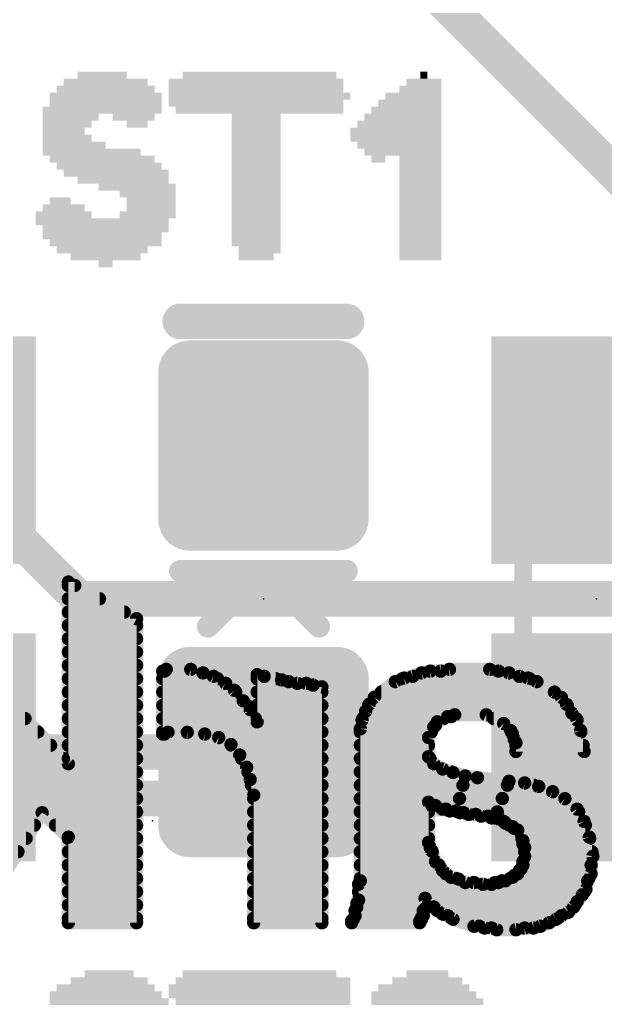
# Model space of a CAD drawing. Extents: x -41 to 98, y -71 to 29.
# Drawn here: x 18.29 to 21.64, y 12.95 to 18.55 of the extents above; entities that cross this region are included whole.
import ezdxf

# ---------------------------------------------------------------- set-up
doc = ezdxf.new("R2010")
doc.units = 0
for name, color, linetype in [('1', 12, 'CONTINUOUS'), ('16', 132, 'CONTINUOUS'), ('18', 110, 'CONTINUOUS'), ('21', 41, 'CONTINUOUS'), ('22', 40, 'CONTINUOUS'), ('23', 53, 'CONTINUOUS'), ('24', 53, 'CONTINUOUS'), ('29', 253, 'CONTINUOUS'), ('51', 53, 'CONTINUOUS')]:
    doc.layers.add(name, color=color, linetype=linetype)

# ---------------------------------------------------------------- blocks, each defined once
blk = doc.blocks.new('RECT')
blk.add_solid([(-0.5, -0.5), (0.5, -0.5), (-0.5, 0.5), (0.5, 0.5)])
blk = doc.blocks.new('RECT160000X160000R30')
at = {"const_width": 0.15}
blk.add_lwpolyline([(0.425, -0.35), (0.425, 0.35, 0.4142), (0.35, 0.425), (-0.35, 0.425, 0.4142), (-0.425, 0.35), (-0.425, -0.35, 0.4142), (-0.35, -0.425), (0.35, -0.425, 0.4142)], format="xyb", close=True, dxfattribs=at)
blk.add_solid([(-0.3754, -0.3754), (0.3754, -0.3754), (-0.3754, 0.3754), (0.3754, 0.3754)])
blk = doc.blocks.new('RECT192512X192512R30')
at = {"const_width": 0.1805}
blk.add_lwpolyline([(0.5114, -0.4211), (0.5114, 0.4211, 0.4142), (0.4211, 0.5114), (-0.4211, 0.5114, 0.4142), (-0.5114, 0.4211), (-0.5114, -0.4211, 0.4142), (-0.4211, -0.5114), (0.4211, -0.5114, 0.4142)], format="xyb", close=True, dxfattribs=at)
blk.add_solid([(-0.4465, -0.4465), (0.4465, -0.4465), (-0.4465, 0.4465), (0.4465, 0.4465)])
blk = doc.blocks.new('ROUNDV')
at = {"const_width": 0.5}
blk.add_lwpolyline([(0, -0.25, 1), (0, 0.25, 1), (0, -0.25)], format="xyb", dxfattribs=at)

msp = doc.modelspace()

# ---------------------------------------------------------------- linework, layer by layer
at = {"layer": '1', "const_width": 0.2032}
for points in [[(22.098, 17.272), (19.05, 20.32)], [(17.78, 16.09), (18.63, 15.24)], [(18.63, 15.24), (22.86, 15.24)], [(19.685, 14.363), (17.807, 14.363)], [(21.59, 14.39), (22.186, 14.39)]]:
    msp.add_lwpolyline(points, dxfattribs=at)
at = {"layer": '1', "const_width": 0.1016}
for points in [[(18.63, 15.2908, 1), (18.63, 15.1892)], [(18.5941, 15.2041, 1), (18.6659, 15.2759)], [(19.685, 14.3122, 1), (19.685, 14.4138)], [(21.59, 14.4408, 1), (21.59, 14.3392)]]:
    msp.add_lwpolyline(points, format="xyb", dxfattribs=at)
at = {"layer": '16', "const_width": 0.2032}
msp.add_lwpolyline([(22.479, 14.097), (12.7, 14.097)], dxfattribs=at)
at = {"layer": '21', "const_width": 0.2032}
msp.add_lwpolyline([(19.2088, 16.8275), (20.1613, 16.8275)], dxfattribs=at)
at = {"layer": '21', "const_width": 0.1016}
for points in [[(19.2088, 16.8783, 1), (19.2088, 16.7767)], [(20.1613, 16.7767, 1), (20.1613, 16.8783)]]:
    msp.add_lwpolyline(points, format="xyb", dxfattribs=at)
at = {"layer": '22', "const_width": 0.0762}
for points in [[(18.959, 15.126), (18.569, 15.336)], [(18.569, 15.336), (18.569, 14.296)], [(18.569, 15.3162), (18.6058, 15.3162)], [(18.569, 15.24), (18.7473, 15.24)], [(18.569, 15.1638), (18.8888, 15.1638)], [(18.569, 15.0876), (18.959, 15.0876)], [(18.959, 13.386), (18.959, 15.126)], [(18.569, 15.0114), (18.959, 15.0114)], [(18.569, 14.9352), (18.959, 14.9352)], [(18.569, 14.859), (18.959, 14.859)], [(19.119, 14.826), (19.109, 14.826)], [(19.109, 14.826), (19.109, 14.466)], [(19.129, 14.836), (19.119, 14.826)], [(19.269, 14.836), (19.129, 14.836)], [(19.339, 14.816), (19.269, 14.836)], [(19.399, 14.796), (19.339, 14.816)], [(20.589, 14.816), (20.539, 14.796)], [(20.639, 14.826), (20.589, 14.816)], [(20.699, 14.826), (20.639, 14.826)], [(20.749, 14.836), (20.699, 14.826)], [(20.979, 14.836), (20.749, 14.836)], [(21.029, 14.826), (20.979, 14.836)], [(21.089, 14.816), (21.029, 14.826)], [(21.149, 14.796), (21.089, 14.816)], [(18.569, 14.296), (18.079, 14.806)], [(18.569, 14.7828), (18.959, 14.7828)], [(19.109, 14.7828), (19.4221, 14.7828)], [(19.469, 14.756), (19.399, 14.796)], [(19.519, 14.716), (19.469, 14.756)], [(19.689, 14.796), (19.649, 14.806)], [(19.649, 14.806), (19.649, 14.536)], [(19.649, 14.7828), (19.755, 14.7828)], [(19.789, 14.776), (19.689, 14.796)], [(19.829, 14.766), (19.789, 14.776)], [(19.879, 14.756), (19.829, 14.766)], [(19.929, 14.756), (19.879, 14.756)], [(19.969, 14.746), (19.929, 14.756)], [(20.439, 14.766), (20.319, 14.676)], [(20.489, 14.786), (20.439, 14.766)], [(20.481, 14.7828), (21.207, 14.7828)], [(20.539, 14.796), (20.489, 14.786)], [(21.199, 14.786), (21.149, 14.796)], [(21.249, 14.766), (21.199, 14.786)], [(21.349, 14.706), (21.249, 14.766)], [(18.569, 14.7066), (18.959, 14.7066)], [(19.109, 14.7066), (19.5268, 14.7066)], [(19.569, 14.656), (19.519, 14.716)], [(19.649, 14.7066), (20.019, 14.7066)], [(20.019, 14.736), (19.969, 14.746)], [(20.019, 13.386), (20.019, 14.736)], [(20.3598, 14.7066), (21.348, 14.7066)], [(21.389, 14.676), (21.349, 14.706)], [(19.609, 14.606), (19.569, 14.656)], [(20.319, 14.676), (20.289, 14.636)], [(21.419, 14.636), (21.389, 14.676)], [(18.569, 14.6304), (18.959, 14.6304)], [(19.109, 14.6304), (19.5895, 14.6304)], [(19.649, 14.536), (19.609, 14.606)], [(19.649, 14.6304), (20.019, 14.6304)], [(20.269, 14.596), (20.249, 14.546)], [(20.289, 14.636), (20.269, 14.596)], [(20.2862, 14.6304), (21.4224, 14.6304)], [(21.449, 14.586), (21.419, 14.636)], [(21.479, 14.546), (21.449, 14.586)], [(17.8756, 14.5542), (18.3209, 14.5542)], [(18.569, 14.5542), (18.959, 14.5542)], [(19.109, 14.5542), (19.6386, 14.5542)], [(19.649, 14.5542), (20.019, 14.5542)], [(20.249, 14.546), (20.239, 14.496)], [(20.2523, 14.5542), (20.7154, 14.5542)], [(20.669, 14.516), (20.679, 14.536)], [(20.679, 14.536), (20.739, 14.566)], [(20.739, 14.566), (20.759, 14.566)], [(20.759, 14.566), (20.779, 14.576)], [(20.779, 14.576), (20.959, 14.576)], [(20.959, 14.576), (21.059, 14.526)], [(21.0026, 14.5542), (21.4729, 14.5542)], [(21.499, 14.486), (21.479, 14.546)], [(17.9533, 14.478), (18.3941, 14.478)], [(18.569, 14.478), (18.959, 14.478)], [(19.109, 14.478), (20.019, 14.478)], [(19.119, 14.466), (19.139, 14.476)], [(19.139, 14.476), (19.249, 14.476)], [(19.249, 14.476), (19.349, 14.466)], [(20.239, 14.496), (20.239, 13.626)], [(20.239, 14.478), (20.645, 14.478)], [(20.629, 14.446), (20.659, 14.506)], [(20.659, 14.506), (20.669, 14.516)], [(21.059, 14.526), (21.099, 14.486)], [(21.099, 14.486), (21.109, 14.466)], [(21.103, 14.478), (21.5003, 14.478)], [(21.519, 14.366), (21.499, 14.486)], [(19.109, 14.466), (19.119, 14.466)], [(19.349, 14.466), (19.429, 14.446)], [(19.429, 14.446), (19.499, 14.406)], [(20.629, 14.336), (20.629, 14.446)], [(21.109, 14.466), (21.119, 14.436)], [(21.119, 14.436), (21.129, 14.416)], [(21.129, 14.416), (21.129, 14.366)], [(18.031, 14.4018), (18.4673, 14.4018)], [(18.569, 14.4018), (18.959, 14.4018)], [(19.499, 14.406), (19.549, 14.346)], [(19.5025, 14.4018), (20.019, 14.4018)], [(20.239, 14.4018), (20.629, 14.4018)], [(21.129, 14.4018), (21.513, 14.4018)], [(21.129, 14.366), (21.519, 14.366)], [(18.1086, 14.3256), (18.5406, 14.3256)], [(18.569, 14.3256), (18.959, 14.3256)], [(19.549, 14.346), (19.589, 14.276)], [(19.5607, 14.3256), (20.019, 14.3256)], [(20.239, 14.3256), (20.6368, 14.3256)], [(20.659, 14.296), (20.629, 14.336)], [(18.125, 14.2494), (18.959, 14.2494)], [(19.589, 14.276), (19.609, 14.206)], [(19.5966, 14.2494), (20.019, 14.2494)], [(20.239, 14.2494), (20.7588, 14.2494)], [(20.709, 14.266), (20.659, 14.296)], [(20.769, 14.246), (20.709, 14.266)], [(19.609, 14.206), (19.629, 14.116)], [(20.839, 14.226), (20.769, 14.246)], [(20.839, 14.226), (20.789, 14.026)], [(20.789, 14.026), (20.839, 14.226)], [(20.909, 14.216), (20.839, 14.226)], [(21.089, 14.196), (20.909, 14.216)], [(21.009, 13.986), (21.089, 14.196)], [(21.089, 14.196), (21.009, 13.986)], [(21.179, 14.186), (21.089, 14.196)], [(18.0751, 14.1732), (18.959, 14.1732)], [(19.6163, 14.1732), (20.019, 14.1732)], [(20.239, 14.1732), (20.8258, 14.1732)], [(20.8258, 14.1732), (21.0803, 14.1732)], [(21.0803, 14.1732), (21.2302, 14.1732)], [(21.259, 14.166), (21.179, 14.186)], [(21.339, 14.136), (21.259, 14.166)], [(21.409, 14.096), (21.339, 14.136)], [(18.0251, 14.097), (18.959, 14.097)], [(19.629, 14.116), (19.629, 13.386)], [(19.629, 14.097), (20.019, 14.097)], [(20.239, 14.097), (20.8068, 14.097)], [(20.8068, 14.097), (21.0513, 14.097)], [(21.0513, 14.097), (21.4073, 14.097)], [(21.479, 14.036), (21.409, 14.096)], [(20.629, 13.846), (20.629, 14.076)], [(20.629, 14.076), (20.649, 14.056)], [(20.649, 14.056), (20.669, 14.056)], [(20.669, 14.056), (20.709, 14.036)], [(20.709, 14.036), (20.729, 14.036)], [(20.729, 14.036), (20.749, 14.026)], [(20.749, 14.026), (20.789, 14.026)], [(20.789, 14.026), (20.809, 14.016)], [(21.519, 13.966), (21.479, 14.036)], [(17.9751, 14.0208), (18.959, 14.0208)], [(18.029, 13.386), (18.419, 14.016)], [(18.419, 14.016), (18.569, 13.876)], [(19.629, 14.0208), (20.019, 14.0208)], [(20.239, 14.0208), (20.629, 14.0208)], [(20.7994, 14.0208), (21.0223, 14.0208)], [(20.809, 14.016), (20.829, 14.016)], [(20.829, 14.016), (20.859, 14.006)], [(20.859, 14.006), (20.899, 14.006)], [(20.899, 14.006), (20.929, 13.996)], [(20.929, 13.996), (20.969, 13.996)], [(20.969, 13.996), (20.989, 13.986)], [(20.989, 13.986), (21.009, 13.986)], [(21.009, 13.986), (21.039, 13.976)], [(21.0223, 14.0208), (21.4877, 14.0208)], [(21.039, 13.976), (21.059, 13.966)], [(17.9252, 13.9446), (18.3748, 13.9446)], [(18.4955, 13.9446), (18.959, 13.9446)], [(19.629, 13.9446), (20.019, 13.9446)], [(20.239, 13.9446), (20.629, 13.9446)], [(21.059, 13.966), (21.069, 13.956)], [(21.069, 13.956), (21.109, 13.936)], [(21.0918, 13.9446), (21.5261, 13.9446)], [(21.109, 13.936), (21.119, 13.926)], [(21.119, 13.926), (21.139, 13.916)], [(21.139, 13.916), (21.169, 13.856)], [(21.549, 13.876), (21.519, 13.966)], [(17.8752, 13.8684), (18.3276, 13.8684)], [(18.569, 13.876), (18.569, 13.386)], [(18.569, 13.8684), (18.959, 13.8684)], [(19.629, 13.8684), (20.019, 13.8684)], [(20.239, 13.8684), (20.629, 13.8684)], [(21.1628, 13.8684), (21.5504, 13.8684)], [(21.169, 13.856), (21.169, 13.836)], [(21.569, 13.766), (21.549, 13.876)], [(20.639, 13.816), (20.629, 13.846)], [(20.649, 13.796), (20.639, 13.816)], [(21.169, 13.836), (21.179, 13.816)], [(21.179, 13.816), (21.179, 13.766)], [(17.8253, 13.7922), (18.2805, 13.7922)], [(18.569, 13.7922), (18.959, 13.7922)], [(19.629, 13.7922), (20.019, 13.7922)], [(20.239, 13.7922), (20.6503, 13.7922)], [(20.669, 13.736), (20.649, 13.796)], [(21.179, 13.766), (21.169, 13.736)], [(21.179, 13.7922), (21.5642, 13.7922)], [(21.559, 13.716), (21.569, 13.766)], [(18.569, 13.716), (18.959, 13.716)], [(19.629, 13.716), (20.019, 13.716)], [(20.239, 13.716), (20.689, 13.716)], [(20.689, 13.716), (20.669, 13.736)], [(20.709, 13.686), (20.689, 13.716)], [(21.159, 13.696), (21.149, 13.686)], [(21.169, 13.716), (21.159, 13.696)], [(21.169, 13.736), (21.169, 13.716)], [(21.169, 13.716), (21.559, 13.716)], [(21.559, 13.666), (21.559, 13.716)], [(18.569, 13.6398), (18.959, 13.6398)], [(19.629, 13.6398), (20.019, 13.6398)], [(20.239, 13.6398), (20.7838, 13.6398)], [(20.729, 13.666), (20.709, 13.686)], [(20.759, 13.646), (20.729, 13.666)], [(20.799, 13.636), (20.759, 13.646)], [(20.839, 13.616), (20.799, 13.636)], [(21.109, 13.646), (21.069, 13.626)], [(21.0966, 13.6398), (21.5459, 13.6398)], [(21.119, 13.656), (21.109, 13.646)], [(21.139, 13.666), (21.119, 13.656)], [(21.149, 13.686), (21.139, 13.666)], [(21.539, 13.626), (21.559, 13.666)], [(20.239, 13.626), (20.229, 13.606)], [(20.229, 13.606), (20.229, 13.516)], [(20.889, 13.616), (20.839, 13.616)], [(20.939, 13.606), (20.889, 13.616)], [(20.989, 13.606), (20.939, 13.606)], [(21.009, 13.616), (20.989, 13.606)], [(21.029, 13.616), (21.009, 13.616)], [(21.049, 13.626), (21.029, 13.616)], [(21.069, 13.626), (21.049, 13.626)], [(21.509, 13.546), (21.529, 13.576)], [(21.529, 13.576), (21.539, 13.626)], [(18.569, 13.5636), (18.959, 13.5636)], [(19.629, 13.5636), (20.019, 13.5636)], [(20.229, 13.5636), (21.5207, 13.5636)], [(20.609, 13.466), (20.609, 13.526)], [(20.609, 13.526), (20.629, 13.496)], [(21.479, 13.506), (21.509, 13.546)], [(18.569, 13.4874), (18.959, 13.4874)], [(19.629, 13.4874), (20.019, 13.4874)], [(20.219, 13.476), (20.209, 13.456)], [(20.229, 13.516), (20.219, 13.496)], [(20.219, 13.496), (20.219, 13.476)], [(20.219, 13.4874), (20.609, 13.4874)], [(20.599, 13.456), (20.609, 13.466)], [(20.629, 13.496), (20.659, 13.476)], [(20.6419, 13.4874), (21.4666, 13.4874)], [(20.659, 13.476), (20.679, 13.456)], [(21.429, 13.446), (21.459, 13.476)], [(21.459, 13.476), (21.479, 13.506)], [(18.569, 13.4112), (18.959, 13.4112)], [(19.629, 13.4112), (20.019, 13.4112)], [(20.199, 13.406), (20.189, 13.396)], [(20.209, 13.426), (20.199, 13.406)], [(20.2016, 13.4112), (20.589, 13.4112)], [(20.209, 13.456), (20.209, 13.426)], [(20.579, 13.396), (20.589, 13.406)], [(20.589, 13.416), (20.599, 13.426)], [(20.589, 13.406), (20.589, 13.416)], [(20.599, 13.426), (20.599, 13.456)], [(20.679, 13.456), (20.709, 13.436)], [(20.709, 13.436), (20.739, 13.426)], [(20.739, 13.426), (20.769, 13.406)], [(20.7612, 13.4112), (21.3668, 13.4112)], [(20.769, 13.406), (20.889, 13.366)], [(21.319, 13.386), (21.359, 13.406)], [(21.359, 13.406), (21.389, 13.426)], [(21.389, 13.426), (21.429, 13.446)], [(18.569, 13.386), (18.959, 13.386)], [(19.629, 13.386), (20.019, 13.386)], [(20.189, 13.396), (20.189, 13.386)], [(20.189, 13.386), (20.579, 13.386)], [(20.579, 13.386), (20.579, 13.396)], [(20.889, 13.366), (20.919, 13.366)], [(20.919, 13.366), (20.949, 13.356)], [(20.949, 13.356), (20.989, 13.356)], [(20.989, 13.356), (21.019, 13.346)], [(21.129, 13.346), (21.179, 13.356)], [(21.179, 13.356), (21.229, 13.356)], [(21.229, 13.356), (21.269, 13.366)], [(21.269, 13.366), (21.319, 13.386)], [(21.019, 13.346), (21.129, 13.346)]]:
    msp.add_lwpolyline(points, dxfattribs=at)
at = {"layer": '22', "const_width": 0.0381}
for points in [[(18.578, 15.3528, 1), (18.56, 15.3192)], [(18.569, 15.3353, 1), (18.569, 15.2972)], [(18.5881, 15.336, 1), (18.55, 15.336)], [(18.6058, 15.2972, 1), (18.6058, 15.3353)], [(18.569, 15.2591, 1), (18.569, 15.221)], [(18.7473, 15.221, 1), (18.7473, 15.2591)], [(18.569, 15.1829, 1), (18.569, 15.1448)], [(18.8888, 15.1448, 1), (18.8888, 15.1829)], [(18.569, 15.1067, 1), (18.569, 15.0686)], [(18.978, 15.126, 1), (18.9399, 15.126)], [(18.95, 15.1092, 1), (18.968, 15.1428)], [(18.959, 15.0686, 1), (18.959, 15.1067)], [(18.569, 15.0305, 1), (18.569, 14.9924)], [(18.959, 14.9924, 1), (18.959, 15.0305)], [(18.569, 14.9543, 1), (18.569, 14.9162)], [(18.959, 14.9162, 1), (18.959, 14.9543)], [(18.569, 14.878, 1), (18.569, 14.8399)], [(18.959, 14.8399, 1), (18.959, 14.878)], [(19.109, 14.8451, 1), (19.109, 14.807)], [(19.1281, 14.826, 1), (19.09, 14.826)], [(19.1055, 14.8395, 1), (19.1325, 14.8125)], [(19.129, 14.8551, 1), (19.129, 14.817)], [(19.1425, 14.8225, 1), (19.1155, 14.8495)], [(19.119, 14.807, 1), (19.119, 14.8451)], [(19.2742, 14.8543, 1), (19.2638, 14.8177)], [(19.269, 14.817, 1), (19.269, 14.8551)], [(19.345, 14.8341, 1), (19.333, 14.7979)], [(19.3338, 14.7977, 1), (19.3442, 14.8343)], [(20.5853, 14.8347, 1), (20.5927, 14.7973)], [(20.5961, 14.7983, 1), (20.5819, 14.8337)], [(20.639, 14.8451, 1), (20.639, 14.807)], [(20.6427, 14.8073, 1), (20.6353, 14.8447)], [(20.6953, 14.8447, 1), (20.7027, 14.8073)], [(20.699, 14.807, 1), (20.699, 14.8451)], [(20.749, 14.8551, 1), (20.749, 14.817)], [(20.7527, 14.8173, 1), (20.7453, 14.8547)], [(20.9827, 14.8547, 1), (20.9753, 14.8173)], [(20.979, 14.817, 1), (20.979, 14.8551)], [(21.0321, 14.8448, 1), (21.0259, 14.8072)], [(21.0253, 14.8073, 1), (21.0327, 14.8447)], [(21.095, 14.8341, 1), (21.083, 14.7979)], [(21.0859, 14.7972, 1), (21.0921, 14.8348)], [(18.569, 14.8018, 1), (18.569, 14.7637)], [(18.959, 14.7637, 1), (18.959, 14.8018)], [(19.109, 14.8018, 1), (19.109, 14.7637)], [(19.4085, 14.8125, 1), (19.3895, 14.7795)], [(19.393, 14.7779, 1), (19.405, 14.8141)], [(19.4221, 14.7637, 1), (19.4221, 14.8018)], [(19.4809, 14.7709, 1), (19.4571, 14.7411)], [(19.4595, 14.7395, 1), (19.4785, 14.7725)], [(19.6536, 14.8245, 1), (19.6444, 14.7875)], [(19.6681, 14.806, 1), (19.63, 14.806)], [(19.649, 14.8018, 1), (19.649, 14.7637)], [(19.6927, 14.8147, 1), (19.6853, 14.7773)], [(19.6844, 14.7775, 1), (19.6936, 14.8145)], [(19.755, 14.7637, 1), (19.755, 14.8018)], [(19.7936, 14.7945, 1), (19.7844, 14.7575)], [(19.7853, 14.7573, 1), (19.7927, 14.7947)], [(19.8327, 14.7847, 1), (19.8253, 14.7473)], [(19.8244, 14.7475, 1), (19.8336, 14.7845)], [(19.879, 14.7751, 1), (19.879, 14.737)], [(19.8753, 14.7373, 1), (19.8827, 14.7747)], [(19.9336, 14.7745, 1), (19.9244, 14.7375)], [(19.929, 14.737, 1), (19.929, 14.7751)], [(20.4319, 14.7837, 1), (20.4461, 14.7483)], [(20.4504, 14.7508, 1), (20.4276, 14.7812)], [(20.481, 14.8018, 1), (20.481, 14.7637)], [(20.4853, 14.8047, 1), (20.4927, 14.7673)], [(20.4961, 14.7683, 1), (20.4819, 14.8037)], [(20.5319, 14.8137, 1), (20.5461, 14.7783)], [(20.5427, 14.7773, 1), (20.5353, 14.8147)], [(21.1527, 14.8147, 1), (21.1453, 14.7773)], [(21.143, 14.7779, 1), (21.155, 14.8141)], [(21.2061, 14.8037, 1), (21.1919, 14.7683)], [(21.1953, 14.7673, 1), (21.2027, 14.8047)], [(21.207, 14.7637, 1), (21.207, 14.8018)], [(21.2588, 14.7823, 1), (21.2392, 14.7497)], [(21.2419, 14.7483, 1), (21.2561, 14.7837)], [(18.569, 14.7256, 1), (18.569, 14.6875)], [(18.959, 14.6875, 1), (18.959, 14.7256)], [(19.109, 14.7256, 1), (19.109, 14.6875)], [(19.5336, 14.7282, 1), (19.5044, 14.7038)], [(19.5071, 14.7011, 1), (19.5309, 14.7309)], [(19.5268, 14.6875, 1), (19.5268, 14.7256)], [(19.649, 14.7256, 1), (19.649, 14.6875)], [(19.9727, 14.7647, 1), (19.9653, 14.7273)], [(19.9644, 14.7275, 1), (19.9736, 14.7645)], [(20.0381, 14.736, 1), (20, 14.736)], [(20.0153, 14.7173, 1), (20.0227, 14.7547)], [(20.019, 14.6875, 1), (20.019, 14.7256)], [(20.3598, 14.7256, 1), (20.3598, 14.6875)], [(21.3604, 14.7212, 1), (21.3376, 14.6908)], [(21.3392, 14.6897, 1), (21.3588, 14.7223)], [(21.348, 14.6875, 1), (21.348, 14.7256)], [(19.5839, 14.6679, 1), (19.5541, 14.6441)], [(19.5544, 14.6438, 1), (19.5836, 14.6682)], [(20.3076, 14.6912, 1), (20.3304, 14.6608)], [(20.3342, 14.6646, 1), (20.3038, 14.6874)], [(21.4042, 14.6874, 1), (21.3738, 14.6646)], [(21.3776, 14.6608, 1), (21.4004, 14.6912)], [(18.569, 14.6494, 1), (18.569, 14.6113)], [(18.959, 14.6113, 1), (18.959, 14.6494)], [(19.109, 14.6494, 1), (19.109, 14.6113)], [(19.5895, 14.6113, 1), (19.5895, 14.6494)], [(19.6255, 14.6155, 1), (19.5925, 14.5965)], [(19.5941, 14.5941, 1), (19.6239, 14.6179)], [(19.649, 14.6494, 1), (19.649, 14.6113)], [(20.019, 14.6113, 1), (20.019, 14.6494)], [(20.252, 14.6045, 1), (20.286, 14.5875)], [(20.2867, 14.5889, 1), (20.2513, 14.6031)], [(20.2862, 14.6494, 1), (20.2862, 14.6113)], [(20.2738, 14.6474, 1), (20.3042, 14.6246)], [(20.306, 14.6275, 1), (20.272, 14.6445)], [(21.4353, 14.6458, 1), (21.4027, 14.6262)], [(21.4038, 14.6246, 1), (21.4342, 14.6474)], [(21.4224, 14.6113, 1), (21.4224, 14.6494)], [(21.4642, 14.5974, 1), (21.4338, 14.5746)], [(18.3209, 14.5352, 1), (18.3209, 14.5733)], [(18.569, 14.5733, 1), (18.569, 14.5352)], [(18.959, 14.5352, 1), (18.959, 14.5733)], [(19.109, 14.5733, 1), (19.109, 14.5352)], [(19.649, 14.5733, 1), (19.649, 14.5352)], [(19.6325, 14.5265, 1), (19.6655, 14.5455)], [(19.6386, 14.5352, 1), (19.6386, 14.5733)], [(20.019, 14.5352, 1), (20.019, 14.5733)], [(20.2313, 14.5531, 1), (20.2667, 14.5389)], [(20.2677, 14.5423, 1), (20.2303, 14.5497)], [(20.2523, 14.5733, 1), (20.2523, 14.5352)], [(20.6705, 14.553, 1), (20.6875, 14.519)], [(20.696, 14.5275, 1), (20.662, 14.5445)], [(20.7154, 14.5352, 1), (20.7154, 14.5733)], [(20.739, 14.5851, 1), (20.739, 14.547)], [(20.7475, 14.549, 1), (20.7305, 14.583)], [(20.7505, 14.583, 1), (20.7675, 14.549)], [(20.759, 14.547, 1), (20.759, 14.5851)], [(20.779, 14.5951, 1), (20.779, 14.557)], [(20.7875, 14.559, 1), (20.7705, 14.593)], [(20.9675, 14.593, 1), (20.9505, 14.559)], [(20.959, 14.557, 1), (20.959, 14.5951)], [(21.0026, 14.5733, 1), (21.0026, 14.5352)], [(21.4327, 14.5762, 1), (21.4653, 14.5958)], [(21.4971, 14.552, 1), (21.4609, 14.54)], [(21.4638, 14.5346, 1), (21.4942, 14.5574)], [(21.4729, 14.5352, 1), (21.4729, 14.5733)], [(18.3941, 14.459, 1), (18.3941, 14.4971)], [(18.569, 14.4971, 1), (18.569, 14.459)], [(18.959, 14.459, 1), (18.959, 14.4971)], [(19.109, 14.4971, 1), (19.109, 14.459)], [(19.139, 14.4951, 1), (19.139, 14.457)], [(19.1475, 14.459, 1), (19.1305, 14.493)], [(19.2509, 14.495, 1), (19.2471, 14.457)], [(19.249, 14.457, 1), (19.249, 14.4951)], [(19.63, 14.536, 1), (19.6681, 14.536)], [(20.019, 14.459, 1), (20.019, 14.4971)], [(20.2581, 14.496, 1), (20.22, 14.496)], [(20.2203, 14.4997, 1), (20.2577, 14.4923)], [(20.239, 14.4971, 1), (20.239, 14.459)], [(20.6455, 14.5195, 1), (20.6725, 14.4925)], [(20.676, 14.4975, 1), (20.642, 14.5145)], [(20.645, 14.459, 1), (20.645, 14.4971)], [(20.652, 14.5245, 1), (20.686, 14.5075)], [(20.6825, 14.5025, 1), (20.6555, 14.5295)], [(21.0725, 14.5395, 1), (21.0455, 14.5125)], [(21.0505, 14.509, 1), (21.0675, 14.543)], [(21.116, 14.4945, 1), (21.082, 14.4775)], [(21.103, 14.4971, 1), (21.103, 14.459)], [(21.0855, 14.4725, 1), (21.1125, 14.4995)], [(21.5178, 14.4891, 1), (21.4802, 14.4829)], [(21.4809, 14.48, 1), (21.5171, 14.492)], [(21.5003, 14.459, 1), (21.5003, 14.4971)], [(19.109, 14.4851, 1), (19.109, 14.447)], [(19.09, 14.466, 1), (19.1281, 14.466)], [(19.1105, 14.483, 1), (19.1275, 14.449)], [(19.119, 14.447, 1), (19.119, 14.4851)], [(19.3536, 14.4845, 1), (19.3444, 14.4475)], [(19.3471, 14.447, 1), (19.3509, 14.485)], [(19.4385, 14.4625, 1), (19.4195, 14.4295)], [(19.4244, 14.4275, 1), (19.4336, 14.4645)], [(20.6481, 14.446, 1), (20.61, 14.446)], [(20.612, 14.4545, 1), (20.646, 14.4375)], [(21.1271, 14.472, 1), (21.0909, 14.46)], [(21.092, 14.4575, 1), (21.126, 14.4745)], [(21.136, 14.4445, 1), (21.102, 14.4275)], [(21.1009, 14.43, 1), (21.1371, 14.442)], [(21.1481, 14.416, 1), (21.11, 14.416)], [(18.4673, 14.3828, 1), (18.4673, 14.4209)], [(18.569, 14.4209, 1), (18.569, 14.3828)], [(18.959, 14.3828, 1), (18.959, 14.4209)], [(19.5136, 14.4182, 1), (19.4844, 14.3938)], [(19.5025, 14.4209, 1), (19.5025, 14.3828)], [(19.4895, 14.3895, 1), (19.5085, 14.4225)], [(20.019, 14.3828, 1), (20.019, 14.4209)], [(20.239, 14.4209, 1), (20.239, 14.3828)], [(20.629, 14.3828, 1), (20.629, 14.4209)], [(21.129, 14.4209, 1), (21.129, 14.3828)], [(21.129, 14.3851, 1), (21.129, 14.347)], [(21.112, 14.4075, 1), (21.146, 14.4245)], [(21.513, 14.3828, 1), (21.513, 14.4209)], [(21.519, 14.347, 1), (21.519, 14.3851)], [(18.5406, 14.3066, 1), (18.5406, 14.3447)], [(18.569, 14.3447, 1), (18.569, 14.3066)], [(18.959, 14.3066, 1), (18.959, 14.3447)], [(19.5655, 14.3555, 1), (19.5325, 14.3365)], [(19.5344, 14.3338, 1), (19.5636, 14.3582)], [(19.5607, 14.3447, 1), (19.5607, 14.3066)], [(20.019, 14.3066, 1), (20.019, 14.3447)], [(20.239, 14.3447, 1), (20.239, 14.3066)], [(20.6442, 14.3474, 1), (20.6138, 14.3246)], [(20.61, 14.336, 1), (20.6481, 14.336)], [(20.6368, 14.3066, 1), (20.6368, 14.3447)], [(21.11, 14.366, 1), (21.1481, 14.366)], [(21.5002, 14.3629, 1), (21.5378, 14.3691)], [(18.55, 14.296, 1), (18.5881, 14.296)], [(18.5553, 14.2828, 1), (18.5827, 14.3092)], [(18.959, 14.2304, 1), (18.959, 14.2685)], [(19.6073, 14.2812, 1), (19.5707, 14.2708)], [(19.5725, 14.2665, 1), (19.6055, 14.2855)], [(19.5966, 14.2685, 1), (19.5966, 14.2304)], [(20.019, 14.2304, 1), (20.019, 14.2685)], [(20.239, 14.2685, 1), (20.239, 14.2304)], [(20.6688, 14.3123, 1), (20.6492, 14.2797)], [(20.6438, 14.2846, 1), (20.6742, 14.3074)], [(20.715, 14.2841, 1), (20.703, 14.2479)], [(20.6992, 14.2497, 1), (20.7188, 14.2823)], [(20.7588, 14.2304, 1), (20.7588, 14.2685)], [(19.6276, 14.2101, 1), (19.5904, 14.2019)], [(19.5907, 14.2008, 1), (19.6273, 14.2112)], [(20.7742, 14.2643, 1), (20.7638, 14.2277)], [(20.763, 14.2279, 1), (20.775, 14.2641)], [(20.8417, 14.2449, 1), (20.8363, 14.2071)], [(20.8575, 14.2214, 1), (20.8205, 14.2306)], [(20.8575, 14.2214, 1), (20.8205, 14.2306)], [(20.8338, 14.2077, 1), (20.8442, 14.2443)], [(20.9111, 14.2349, 1), (20.9069, 14.1971)], [(20.9063, 14.1971, 1), (20.9117, 14.2349)], [(21.0911, 14.2149, 1), (21.0869, 14.1771)], [(21.1068, 14.1892, 1), (21.0712, 14.2028)], [(21.1068, 14.1892, 1), (21.0712, 14.2028)], [(21.0869, 14.1771, 1), (21.0911, 14.2149)], [(18.959, 14.1542, 1), (18.959, 14.1923)], [(19.6163, 14.1923, 1), (19.6163, 14.1542)], [(20.019, 14.1542, 1), (20.019, 14.1923)], [(20.239, 14.1923, 1), (20.239, 14.1542)], [(20.8258, 14.1923, 1), (20.8258, 14.1542)], [(20.8258, 14.1542, 1), (20.8258, 14.1923)], [(21.0803, 14.1923, 1), (21.0803, 14.1542)], [(21.0803, 14.1542, 1), (21.0803, 14.1923)], [(21.1836, 14.2045, 1), (21.1744, 14.1675)], [(21.1769, 14.1671, 1), (21.1811, 14.2049)], [(21.2302, 14.1542, 1), (21.2302, 14.1923)], [(21.2657, 14.1838, 1), (21.2523, 14.1482)], [(21.2544, 14.1475, 1), (21.2636, 14.1845)], [(21.3485, 14.1525, 1), (21.3295, 14.1195)], [(21.3323, 14.1182, 1), (21.3457, 14.1538)], [(18.959, 14.078, 1), (18.959, 14.1161)], [(19.6481, 14.116, 1), (19.61, 14.116)], [(19.629, 14.1161, 1), (19.629, 14.078)], [(19.6104, 14.1119, 1), (19.6476, 14.1201)], [(20.019, 14.078, 1), (20.019, 14.1161)], [(20.239, 14.1161, 1), (20.239, 14.078)], [(20.8068, 14.1161, 1), (20.8068, 14.078)], [(20.8068, 14.078, 1), (20.8068, 14.1161)], [(21.0513, 14.1161, 1), (21.0513, 14.078)], [(21.0513, 14.078, 1), (21.0513, 14.1161)], [(21.4214, 14.1105, 1), (21.3966, 14.0815)], [(21.3995, 14.0795, 1), (21.4185, 14.1125)], [(21.4073, 14.078, 1), (21.4073, 14.1161)], [(20.6481, 14.076, 1), (20.61, 14.076)], [(20.6425, 14.0895, 1), (20.6155, 14.0625)], [(20.649, 14.0751, 1), (20.649, 14.037)], [(20.6355, 14.0425, 1), (20.6625, 14.0695)], [(20.6775, 14.073, 1), (20.6605, 14.039)], [(20.669, 14.037, 1), (20.669, 14.0751)], [(20.709, 14.0551, 1), (20.709, 14.017)], [(20.7005, 14.019, 1), (20.7175, 14.053)], [(20.7375, 14.053, 1), (20.7205, 14.019)], [(20.729, 14.017, 1), (20.729, 14.0551)], [(20.749, 14.045, 1), (20.749, 14.0069)], [(20.7405, 14.009, 1), (20.7575, 14.043)], [(20.7975, 14.043, 1), (20.7805, 14.009)], [(20.789, 14.0069, 1), (20.789, 14.045)], [(21.4955, 14.0455, 1), (21.4625, 14.0265)], [(21.4666, 14.0215, 1), (21.4914, 14.0505)], [(18.432, 14.0299, 1), (18.406, 14.0021)], [(18.4352, 14.006, 1), (18.4028, 14.026)], [(18.959, 14.0018, 1), (18.959, 14.0399)], [(19.629, 14.0399, 1), (19.629, 14.0018)], [(20.019, 14.0018, 1), (20.019, 14.0399)], [(20.239, 14.0399, 1), (20.239, 14.0018)], [(20.629, 14.0018, 1), (20.629, 14.0399)], [(20.7705, 14.0306, 1), (20.8075, 14.0214)], [(20.7705, 14.0306, 1), (20.8075, 14.0214)], [(20.7994, 14.0399, 1), (20.7994, 14.0018)], [(20.809, 14.0351, 1), (20.809, 13.997)], [(20.8005, 13.999, 1), (20.8175, 14.033)], [(20.835, 14.0341, 1), (20.823, 13.9979)], [(20.829, 13.997, 1), (20.829, 14.0351)], [(20.859, 14.0251, 1), (20.859, 13.987)], [(20.853, 13.9879, 1), (20.865, 14.0241)], [(20.905, 14.0241, 1), (20.893, 13.9879)], [(20.899, 13.987, 1), (20.899, 14.0251)], [(20.929, 14.0151, 1), (20.929, 13.977)], [(20.923, 13.9779, 1), (20.935, 14.0141)], [(20.9775, 14.013, 1), (20.9605, 13.979)], [(20.969, 13.977, 1), (20.969, 14.0151)], [(20.989, 14.0051, 1), (20.989, 13.967)], [(20.9805, 13.969, 1), (20.9975, 14.003)], [(21.015, 14.0041, 1), (21.003, 13.9679)], [(20.9912, 13.9928, 1), (21.0268, 13.9792)], [(20.9912, 13.9928, 1), (21.0268, 13.9792)], [(21.0223, 14.0399, 1), (21.0223, 14.0018)], [(21.009, 13.967, 1), (21.009, 14.0051)], [(21.0475, 13.993, 1), (21.0305, 13.959)], [(21.0223, 14.0018, 1), (21.0223, 14.0399)], [(21.033, 13.9579, 1), (21.045, 13.9941)], [(21.4877, 14.0018, 1), (21.4877, 14.0399)], [(18.3748, 13.9256, 1), (18.3748, 13.9637)], [(18.4955, 13.9637, 1), (18.4955, 13.9256)], [(18.959, 13.9256, 1), (18.959, 13.9637)], [(19.629, 13.9637, 1), (19.629, 13.9256)], [(20.019, 13.9256, 1), (20.019, 13.9637)], [(20.239, 13.9637, 1), (20.239, 13.9256)], [(20.629, 13.9256, 1), (20.629, 13.9637)], [(21.0725, 13.9795, 1), (21.0455, 13.9525)], [(21.0775, 13.973, 1), (21.0605, 13.939)], [(21.0505, 13.949, 1), (21.0675, 13.983)], [(21.0555, 13.9425, 1), (21.0825, 13.9695)], [(21.0918, 13.9637, 1), (21.0918, 13.9256)], [(21.1225, 13.9495, 1), (21.0955, 13.9225)], [(21.1275, 13.943, 1), (21.1105, 13.909)], [(21.1005, 13.919, 1), (21.1175, 13.953)], [(21.1055, 13.9125, 1), (21.1325, 13.9395)], [(21.156, 13.9245, 1), (21.122, 13.9075)], [(21.1305, 13.899, 1), (21.1475, 13.933)], [(21.5371, 13.972, 1), (21.5009, 13.96)], [(21.5025, 13.9565, 1), (21.5355, 13.9755)], [(21.5261, 13.9256, 1), (21.5261, 13.9637)], [(18.3276, 13.8494, 1), (18.3276, 13.8875)], [(18.569, 13.8875, 1), (18.569, 13.8494)], [(18.5881, 13.876, 1), (18.55, 13.876)], [(18.556, 13.8621, 1), (18.582, 13.8899)], [(18.959, 13.8494, 1), (18.959, 13.8875)], [(19.629, 13.8875, 1), (19.629, 13.8494)], [(20.019, 13.8494, 1), (20.019, 13.8875)], [(20.239, 13.8875, 1), (20.239, 13.8494)], [(20.629, 13.8494, 1), (20.629, 13.8875)], [(21.1628, 13.8875, 1), (21.1628, 13.8494)], [(21.1881, 13.856, 1), (21.15, 13.856)], [(21.5677, 13.8794, 1), (21.5303, 13.8726)], [(21.5309, 13.87, 1), (21.5671, 13.882)], [(21.5504, 13.8494, 1), (21.5504, 13.8875)], [(20.6471, 13.852, 1), (20.6109, 13.84)], [(20.61, 13.846, 1), (20.6481, 13.846)], [(20.656, 13.8245, 1), (20.622, 13.8075)], [(20.6209, 13.81, 1), (20.6571, 13.822)], [(21.186, 13.8445, 1), (21.152, 13.8275)], [(21.15, 13.836, 1), (21.1881, 13.836)], [(21.152, 13.8475, 1), (21.186, 13.8645)], [(21.1981, 13.816, 1), (21.16, 13.816)], [(21.162, 13.8075, 1), (21.196, 13.8245)], [(18.2805, 13.7732, 1), (18.2805, 13.8113)], [(18.569, 13.8113, 1), (18.569, 13.7732)], [(18.959, 13.7732, 1), (18.959, 13.8113)], [(19.629, 13.8113, 1), (19.629, 13.7732)], [(20.019, 13.7732, 1), (20.019, 13.8113)], [(20.239, 13.8113, 1), (20.239, 13.7732)], [(20.6671, 13.802, 1), (20.6309, 13.79)], [(20.632, 13.7875, 1), (20.666, 13.8045)], [(20.6503, 13.7732, 1), (20.6503, 13.8113)], [(21.179, 13.8113, 1), (21.179, 13.7732)], [(21.16, 13.766, 1), (21.1981, 13.766)], [(21.1971, 13.76, 1), (21.1609, 13.772)], [(21.5877, 13.7623, 1), (21.5503, 13.7697)], [(21.5503, 13.7626, 1), (21.5877, 13.7694)], [(21.5642, 13.7732, 1), (21.5642, 13.8113)], [(18.569, 13.7351, 1), (18.569, 13.697)], [(18.959, 13.697, 1), (18.959, 13.7351)], [(19.629, 13.7351, 1), (19.629, 13.697)], [(20.019, 13.697, 1), (20.019, 13.7351)], [(20.239, 13.7351, 1), (20.239, 13.697)], [(20.6825, 13.7495, 1), (20.6555, 13.7225)], [(20.6509, 13.73, 1), (20.6871, 13.742)], [(20.7049, 13.7266, 1), (20.6731, 13.7054)], [(20.6755, 13.7025, 1), (20.7025, 13.7295)], [(20.689, 13.697, 1), (20.689, 13.7351)], [(21.1725, 13.6825, 1), (21.1455, 13.7095)], [(21.1881, 13.736, 1), (21.15, 13.736)], [(21.1509, 13.742, 1), (21.1871, 13.73)], [(21.169, 13.7351, 1), (21.169, 13.697)], [(21.15, 13.716, 1), (21.1881, 13.716)], [(21.186, 13.7075, 1), (21.152, 13.7245)], [(21.5781, 13.716, 1), (21.54, 13.716)], [(21.5403, 13.7197, 1), (21.5777, 13.7123)], [(21.559, 13.697, 1), (21.559, 13.7351)], [(18.569, 13.6589, 1), (18.569, 13.6208)], [(18.959, 13.6208, 1), (18.959, 13.6589)], [(19.629, 13.6589, 1), (19.629, 13.6208)], [(20.019, 13.6208, 1), (20.019, 13.6589)], [(20.239, 13.6589, 1), (20.239, 13.6208)], [(20.7225, 13.6995, 1), (20.6955, 13.6725)], [(20.6931, 13.6754, 1), (20.7249, 13.6966)], [(20.7396, 13.6819, 1), (20.7184, 13.6501)], [(20.7155, 13.6525, 1), (20.7425, 13.6795)], [(20.7636, 13.6645, 1), (20.7544, 13.6275)], [(20.7484, 13.6301, 1), (20.7696, 13.6619)], [(20.8075, 13.653, 1), (20.7905, 13.619)], [(20.7838, 13.6208, 1), (20.7838, 13.6589)], [(20.7944, 13.6175, 1), (20.8036, 13.6545)], [(21.0966, 13.6589, 1), (21.0966, 13.6208)], [(21.0955, 13.6595, 1), (21.1225, 13.6325)], [(21.1105, 13.673, 1), (21.1275, 13.639)], [(21.1175, 13.629, 1), (21.1005, 13.663)], [(21.1325, 13.6425, 1), (21.1055, 13.6695)], [(21.122, 13.6745, 1), (21.156, 13.6575)], [(21.1355, 13.6995, 1), (21.1625, 13.6725)], [(21.1475, 13.649, 1), (21.1305, 13.683)], [(21.166, 13.6775, 1), (21.132, 13.6945)], [(21.142, 13.7045, 1), (21.176, 13.6875)], [(21.54, 13.666, 1), (21.5781, 13.666)], [(21.576, 13.6575, 1), (21.542, 13.6745)], [(21.5459, 13.6208, 1), (21.5459, 13.6589)], [(20.248, 13.606, 1), (20.2099, 13.606)], [(20.212, 13.6145, 1), (20.246, 13.5975)], [(20.22, 13.626, 1), (20.2581, 13.626)], [(20.256, 13.6175, 1), (20.222, 13.6345)], [(20.839, 13.6351, 1), (20.839, 13.597)], [(20.8305, 13.599, 1), (20.8475, 13.633)], [(20.8927, 13.6347, 1), (20.8853, 13.5973)], [(20.889, 13.597, 1), (20.889, 13.6351)], [(20.939, 13.625, 1), (20.939, 13.5869)], [(20.9353, 13.5873, 1), (20.9427, 13.6247)], [(20.9805, 13.623, 1), (20.9975, 13.589)], [(20.989, 13.5869, 1), (20.989, 13.625)], [(21.009, 13.6351, 1), (21.009, 13.597)], [(21.0175, 13.599, 1), (21.0005, 13.633)], [(21.0205, 13.633, 1), (21.0375, 13.599)], [(21.029, 13.597, 1), (21.029, 13.6351)], [(21.049, 13.6451, 1), (21.049, 13.607)], [(21.0575, 13.609, 1), (21.0405, 13.643)], [(21.0605, 13.643, 1), (21.0775, 13.609)], [(21.069, 13.607, 1), (21.069, 13.6451)], [(21.5449, 13.5654, 1), (21.5131, 13.5866)], [(21.522, 13.6345, 1), (21.556, 13.6175)], [(21.5577, 13.6223, 1), (21.5203, 13.6297)], [(18.569, 13.5827, 1), (18.569, 13.5446)], [(18.959, 13.5446, 1), (18.959, 13.5827)], [(19.629, 13.5827, 1), (19.629, 13.5446)], [(20.019, 13.5446, 1), (20.019, 13.5827)], [(20.229, 13.5827, 1), (20.229, 13.5446)], [(20.6249, 13.5366, 1), (20.5931, 13.5154)], [(20.6281, 13.526, 1), (20.59, 13.526)], [(21.4931, 13.5566, 1), (21.5249, 13.5354)], [(21.5242, 13.5346, 1), (21.4938, 13.5574)], [(21.5103, 13.5797, 1), (21.5477, 13.5723)], [(21.5207, 13.5446, 1), (21.5207, 13.5827)], [(18.569, 13.5065, 1), (18.569, 13.4684)], [(18.959, 13.4684, 1), (18.959, 13.5065)], [(19.629, 13.5065, 1), (19.629, 13.4684)], [(20.019, 13.4684, 1), (20.019, 13.5065)], [(20.2381, 13.496, 1), (20.2, 13.496)], [(20.219, 13.5065, 1), (20.219, 13.4684)], [(20.202, 13.5045, 1), (20.236, 13.4875)], [(20.236, 13.4675, 1), (20.202, 13.4845)], [(20.2099, 13.516, 1), (20.248, 13.516)], [(20.246, 13.5075, 1), (20.212, 13.5245)], [(20.6225, 13.4525, 1), (20.5955, 13.4795)], [(20.609, 13.4684, 1), (20.609, 13.5065)], [(20.6396, 13.5119, 1), (20.6184, 13.4801)], [(20.6131, 13.4854, 1), (20.6449, 13.5066)], [(20.6419, 13.5065, 1), (20.6419, 13.4684)], [(20.6725, 13.4895, 1), (20.6455, 13.4625)], [(20.6484, 13.4601, 1), (20.6696, 13.4919)], [(21.4431, 13.4866, 1), (21.4749, 13.4654)], [(21.4725, 13.4625, 1), (21.4455, 13.4895)], [(21.4638, 13.5174, 1), (21.4942, 13.4946)], [(21.4949, 13.4954, 1), (21.4631, 13.5166)], [(21.4666, 13.4684, 1), (21.4666, 13.5065)], [(18.569, 13.4303, 1), (18.569, 13.3922)], [(18.959, 13.3922, 1), (18.959, 13.4303)], [(19.629, 13.4303, 1), (19.629, 13.3922)], [(20.019, 13.3922, 1), (20.019, 13.4303)], [(20.2016, 13.4303, 1), (20.2016, 13.3922)], [(20.2125, 13.3925, 1), (20.1855, 13.4195)], [(20.228, 13.456, 1), (20.1899, 13.456)], [(20.192, 13.4645, 1), (20.226, 13.4475)], [(20.1899, 13.426, 1), (20.228, 13.426)], [(20.226, 13.4175, 1), (20.192, 13.4345)], [(20.2, 13.476, 1), (20.2381, 13.476)], [(20.5755, 13.4295, 1), (20.6025, 13.4025)], [(20.6081, 13.416, 1), (20.57, 13.416)], [(20.6025, 13.3925, 1), (20.5755, 13.4195)], [(20.6181, 13.456, 1), (20.58, 13.456)], [(20.5855, 13.4695, 1), (20.6125, 13.4425)], [(20.58, 13.426, 1), (20.6181, 13.426)], [(20.6125, 13.4125, 1), (20.5855, 13.4395)], [(20.589, 13.3922, 1), (20.589, 13.4303)], [(20.59, 13.466, 1), (20.6281, 13.466)], [(20.6896, 13.4719, 1), (20.6684, 13.4401)], [(20.6655, 13.4425, 1), (20.6925, 13.4695)], [(20.715, 13.4541, 1), (20.703, 13.4179)], [(20.6984, 13.4201, 1), (20.7196, 13.4519)], [(20.7496, 13.4419, 1), (20.7284, 13.4101)], [(20.733, 13.4079, 1), (20.745, 13.4441)], [(20.7612, 13.4303, 1), (20.7612, 13.3922)], [(20.775, 13.4241, 1), (20.763, 13.3879)], [(21.3668, 13.3922, 1), (21.3668, 13.4303)], [(21.3805, 13.443, 1), (21.3975, 13.409)], [(21.3996, 13.4101, 1), (21.3784, 13.4419)], [(21.4155, 13.4595, 1), (21.4425, 13.4325)], [(21.4375, 13.429, 1), (21.4205, 13.463)], [(18.569, 13.4051, 1), (18.569, 13.367)], [(18.55, 13.386, 1), (18.5881, 13.386)], [(18.9399, 13.386, 1), (18.978, 13.386)], [(18.959, 13.367, 1), (18.959, 13.4051)], [(19.629, 13.4051, 1), (19.629, 13.367)], [(19.61, 13.386, 1), (19.6481, 13.386)], [(20, 13.386, 1), (20.0381, 13.386)], [(20.019, 13.367, 1), (20.019, 13.4051)], [(20.1755, 13.4095, 1), (20.2025, 13.3825)], [(20.189, 13.4051, 1), (20.189, 13.367)], [(20.2081, 13.396, 1), (20.17, 13.396)], [(20.17, 13.386, 1), (20.2081, 13.386)], [(20.182, 13.4145, 1), (20.216, 13.3975)], [(20.5981, 13.396, 1), (20.56, 13.396)], [(20.5655, 13.4095, 1), (20.5925, 13.3825)], [(20.56, 13.386, 1), (20.5981, 13.386)], [(20.57, 13.406, 1), (20.6081, 13.406)], [(20.579, 13.367, 1), (20.579, 13.4051)], [(20.7584, 13.3901, 1), (20.7796, 13.4219)], [(20.889, 13.3851, 1), (20.889, 13.347)], [(20.883, 13.3479, 1), (20.895, 13.3841)], [(20.925, 13.3841, 1), (20.913, 13.3479)], [(20.919, 13.347, 1), (20.919, 13.3851)], [(20.949, 13.375, 1), (20.949, 13.3369)], [(20.943, 13.3379, 1), (20.955, 13.3741)], [(20.995, 13.3741, 1), (20.983, 13.3379)], [(20.989, 13.3369, 1), (20.989, 13.375)], [(21.179, 13.375, 1), (21.179, 13.3369)], [(21.1827, 13.3373, 1), (21.1753, 13.3747)], [(21.2244, 13.3745, 1), (21.2336, 13.3375)], [(21.229, 13.3369, 1), (21.229, 13.375)], [(21.2619, 13.3837, 1), (21.2761, 13.3483)], [(21.2736, 13.3475, 1), (21.2644, 13.3845)], [(21.3105, 13.403, 1), (21.3275, 13.369)], [(21.3261, 13.3683, 1), (21.3119, 13.4037)], [(21.3484, 13.4219, 1), (21.3696, 13.3901)], [(21.3675, 13.389, 1), (21.3505, 13.423)], [(21.019, 13.3651, 1), (21.019, 13.327)], [(21.013, 13.3279, 1), (21.025, 13.3641)], [(21.1253, 13.3647, 1), (21.1327, 13.3273)], [(21.129, 13.327, 1), (21.129, 13.3651)]]:
    msp.add_lwpolyline(points, format="xyb", dxfattribs=at)
at = {"layer": '23'}
for p in [(19.685, 15.24), (21.59, 15.24)]:
    msp.add_point(p, dxfattribs=at)
at = {"layer": '24'}
msp.add_point((19.05, 13.97), dxfattribs=at)
at = {"layer": '51'}
for points, const_width in [([(21.171, 15.596), (21.171, 14.884)], 0.1016), ([(19.2088, 15.3988), (19.685, 15.3988)], 0.127), ([(19.685, 15.3988), (19.3675, 15.0813)], 0.127), ([(19.685, 15.3988), (20.1613, 15.3988)], 0.127), ([(19.685, 15.3988), (20.0025, 15.0813)], 0.127)]:
    msp.add_lwpolyline(points, dxfattribs=dict(at, const_width=const_width))
for points, const_width in [([(21.1964, 15.596, 1), (21.1456, 15.596)], 0.0508), ([(19.2088, 15.4305, 1), (19.2088, 15.367)], 0.0635), ([(19.7075, 15.4212, 1), (19.6625, 15.3763)], 0.0635), ([(19.685, 15.4305, 1), (19.685, 15.367)], 0.0635), ([(19.7075, 15.3763, 1), (19.6625, 15.4212)], 0.0635), ([(19.685, 15.367, 1), (19.685, 15.4305)], 0.0635), ([(20.1613, 15.367, 1), (20.1613, 15.4305)], 0.0635), ([(19.345, 15.1037, 1), (19.39, 15.0588)], 0.0635), ([(19.98, 15.0588, 1), (20.025, 15.1037)], 0.0635), ([(21.1456, 14.884, 1), (21.1964, 14.884)], 0.0508)]:
    msp.add_lwpolyline(points, format="xyb", dxfattribs=dict(at, const_width=const_width))

# ---------------------------------------------------------------- block references
at = {"layer": '1', "xscale": 1.1, "rotation": 270}
for p in [(21.59, 16.09), (21.59, 14.39)]:
    msp.add_blockref('RECT', p, dxfattribs=at)
at = {"layer": '1'}
for p in [(19.685, 16.117), (19.685, 14.363)]:
    msp.add_blockref('RECT160000X160000R30', p, dxfattribs=at)
at = {"layer": '18', "xscale": 0.7366, "yscale": 0.7366}
msp.add_blockref('ROUNDV', (20.6375, 12.7), dxfattribs=at)
msp.add_blockref('ROUNDV', (20.6375, 12.7), dxfattribs=at)
at = {"layer": '21', "yscale": 0.04}
for p, xscale in [((18.7825, 18.1965), 0.48), ((18.7625, 18.2365), 0.28), ((19.6625, 18.2365), 0.88), ((20.6025, 18.1965), 0.2), ((20.6025, 18.2365), 0.04), ((18.7825, 18.1565), 0.56), ((20.5825, 18.1565), 0.24), ((18.7825, 18.1165), 0.64), ((18.7825, 18.0765), 0.64), ((19.6625, 18.1165), 1.04), ((20.5225, 18.0765), 0.36), ((20.5425, 18.1165), 0.32), ((18.7625, 18.0365), 0.68), ((19.6625, 18.0365), 0.96), ((20.5025, 18.0365), 0.4), ((18.5825, 17.9965), 0.32), ((18.9425, 17.9965), 0.24), ((19.6425, 17.9965), 0.28), ((20.4825, 17.9965), 0.44), ((18.5625, 17.9565), 0.28), ((18.5425, 17.9165), 0.24), ((18.9625, 17.9565), 0.12), ((19.6425, 17.9565), 0.28), ((19.6425, 17.9165), 0.28), ((20.4425, 17.9165), 0.52), ((20.4625, 17.9565), 0.48), ((18.5625, 17.8765), 0.28), ((19.6425, 17.8765), 0.28), ((20.4425, 17.8765), 0.52), ((18.6025, 17.8365), 0.36), ((18.7025, 17.7965), 0.56), ((19.6425, 17.8365), 0.28), ((19.6425, 17.7965), 0.28), ((20.4625, 17.8365), 0.48), ((20.4825, 17.7965), 0.44), ((18.7625, 17.7565), 0.6), ((19.6425, 17.7565), 0.28), ((20.3425, 17.7565), 0.08), ((20.5825, 17.7565), 0.24), ((18.8025, 17.7165), 0.6), ((19.6425, 17.7165), 0.28), ((20.5825, 17.7165), 0.24), ((18.8425, 17.6765), 0.6), ((18.8825, 17.6365), 0.52), ((19.6425, 17.6765), 0.28), ((19.6425, 17.6365), 0.28), ((20.5825, 17.6765), 0.24), ((20.5825, 17.6365), 0.24), ((18.9625, 17.5965), 0.44), ((19.6425, 17.5965), 0.28), ((20.5825, 17.5965), 0.24), ((18.5225, 17.5165), 0.12), ((19.0225, 17.5565), 0.32), ((19.0425, 17.5165), 0.28), ((19.6425, 17.5565), 0.28), ((19.6425, 17.5165), 0.28), ((20.5825, 17.5565), 0.24), ((20.5825, 17.5165), 0.24), ((18.5425, 17.4765), 0.24), ((19.0425, 17.4765), 0.28), ((19.6425, 17.4765), 0.28), ((20.5825, 17.4765), 0.24), ((18.5425, 17.4365), 0.32), ((19.0225, 17.4365), 0.32), ((19.6425, 17.4365), 0.28), ((20.5825, 17.4365), 0.24), ((18.7625, 17.3965), 0.76), ((18.7825, 17.3565), 0.72), ((19.6425, 17.3965), 0.28), ((19.6425, 17.3565), 0.28), ((20.5825, 17.3965), 0.24), ((20.5825, 17.3565), 0.24), ((18.7625, 17.3165), 0.68), ((19.6425, 17.3165), 0.28), ((20.5825, 17.3165), 0.24), ((18.7825, 17.2765), 0.64), ((18.7625, 17.2365), 0.52), ((19.6425, 17.2765), 0.28), ((19.6625, 17.2365), 0.24), ((20.5825, 17.2765), 0.24), ((20.5825, 17.2365), 0.24), ((18.7825, 17.1965), 0.4), ((19.6425, 17.1965), 0.2), ((20.5825, 17.1965), 0.24), ((18.7825, 17.1565), 0.08), ((18.8025, 13.093), 0.28), ((19.6625, 13.093), 0.88), ((20.6225, 13.093), 0.24), ((18.8025, 13.053), 0.44), ((20.6225, 13.053), 0.4), ((18.7825, 13.013), 0.56), ((19.6625, 13.013), 1.04), ((20.6025, 13.013), 0.52), ((18.7825, 12.973), 0.64), ((18.8025, 12.933), 0.68), ((19.6625, 12.973), 1.04), ((20.6025, 12.973), 0.6), ((20.6225, 12.933), 0.64)]:
    msp.add_blockref('RECT', p, dxfattribs=dict(at, xscale=xscale))
for p in [(19.6425, 18.1965), (19.6425, 18.1565), (19.6425, 18.0765), (19.6825, 13.053), (19.6825, 12.933)]:
    msp.add_blockref('RECT', p, dxfattribs=at)
at = {"layer": '29', "xscale": 1.3032, "yscale": 1.2032, "rotation": 270}
for p in [(17.78, 16.09), (21.59, 16.09), (17.78, 14.39), (21.59, 14.39)]:
    msp.add_blockref('RECT', p, dxfattribs=at)
at = {"layer": '29'}
for p in [(19.685, 16.117), (19.685, 14.363)]:
    msp.add_blockref('RECT192512X192512R30', p, dxfattribs=at)
at = {"layer": '51', "xscale": 0.5001, "yscale": 0.95, "rotation": 270}
for p in [(21.5951, 15.8282), (21.5951, 14.6598)]:
    msp.add_blockref('RECT', p, dxfattribs=at)

doc.saveas('drawing.dxf')
